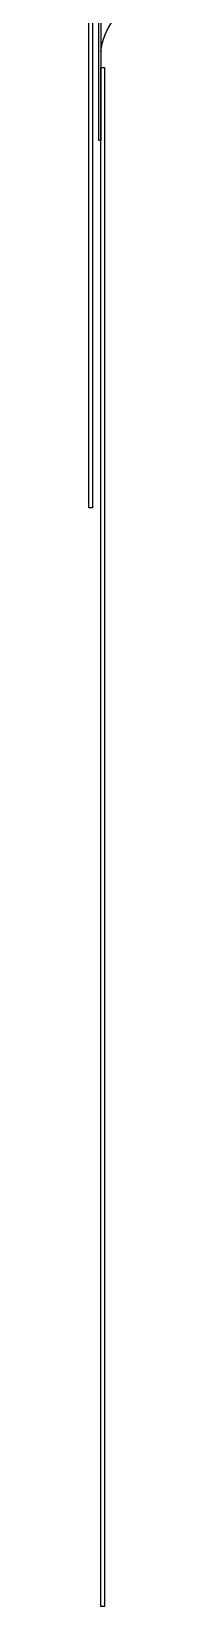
# Model space of a CAD drawing. Header units: millimetres. Extents: x 1387 to 2553, y -68 to 207.
# Drawn here: x 1919.6 to 1920.6, y -9.3 to 45.9 of the extents above; entities that cross this region are included whole.
import ezdxf

# ---------------------------------------------------------------- set-up
doc = ezdxf.new("R2010")
doc.units = ezdxf.units.MM
for name, color, linetype in [('COF', 4, 'Continuous'), ('MFPC', 7, 'Continuous'), ('TPFPC', 7, 'Continuous')]:
    doc.layers.add(name, color=color, linetype=linetype)

msp = doc.modelspace()

# ---------------------------------------------------------------- linework, layer by layer
at = {"layer": 'COF', "elevation": 2.673690094838956}
msp.add_lwpolyline([(1919.996691073056, 52.73778594653675), (1920.066691073057, 52.73778594653675), (1920.066691073057, 42.09357325532778), (1919.996691073056, 42.09357325532778)], close=True, dxfattribs=at)
at = {"layer": 'COF', "color": 132, "elevation": 2.673690094838956}
msp.add_lwpolyline([(1920.066691073057, 45.19357195170016, -0.1589225094768441), (1920.570691073056, 46.39357195170021)], format="xyb", dxfattribs=at)
at = {"layer": 'MFPC', "color": 2, "elevation": 2.673690094838956}
msp.add_lwpolyline([(1920.066691073057, 44.64303550756495), (1920.196691073057, 44.64303550756495), (1920.196691073057, -9.303497487963256), (1920.066691073057, -9.303497487963256)], close=True, dxfattribs=at)
at = {"layer": 'TPFPC', "color": 30, "elevation": 2.673690094838956}
msp.add_lwpolyline([(1919.636691073057, 53.50278594688962), (1919.766691073057, 53.50278594688962), (1919.766691073057, 29.21266635792904), (1919.636691073057, 29.21266635792904)], close=True, dxfattribs=at)

doc.saveas('drawing.dxf')
